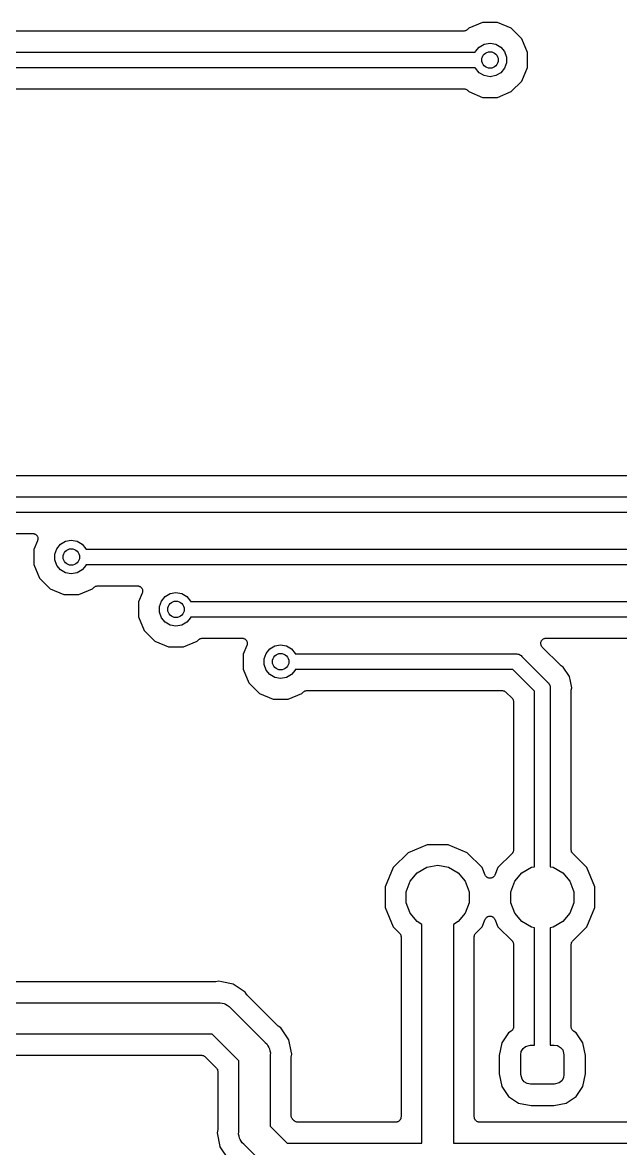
# Model space of a CAD drawing. Extents: x 40 to 163, y -163 to -37.
# Drawn here: x 59.78 to 74.29, y -125.48 to -98.15 of the extents above; entities that cross this region are included whole.
import ezdxf

# ---------------------------------------------------------------- set-up
doc = ezdxf.new("R2010")
doc.units = 0
doc.header["$MEASUREMENT"] = 0
doc.layers.add('BLACK', color=7, linetype='CONTINUOUS')

msp = doc.modelspace()

# ---------------------------------------------------------------- linework, layer by layer
at = {"layer": 'BLACK', "linetype": 'CONTINUOUS'}
for p, q in [((70.4818, -98.3615), (45.0882, -98.3615)), ((70.4873, -98.3605), (70.4818, -98.3615)), ((70.4929, -98.361), (70.4873, -98.3605)), ((70.5089, -98.3567), (70.4929, -98.361)), ((70.5252, -98.3538), (70.5089, -98.3567)), ((70.5301, -98.351), (70.5252, -98.3538)), ((70.5355, -98.3496), (70.5301, -98.351)), ((70.5491, -98.3401), (70.5355, -98.3496)), ((70.5634, -98.3318), (70.5491, -98.3401)), ((70.567, -98.3275), (70.5634, -98.3318)), ((70.5716, -98.3243), (70.567, -98.3275)), ((70.6057, -98.2902), (70.5716, -98.3243)), ((70.9394, -98.152), (70.6057, -98.2902)), ((71.3006, -98.152), (70.9394, -98.152)), ((71.6343, -98.2902), (71.3006, -98.152)), ((71.8898, -98.5457), (71.6343, -98.2902)), ((72.028, -98.8794), (71.8898, -98.5457)), ((44.8063, -98.8695), (70.7637, -98.8695)), ((70.7637, -98.8695), (70.7682, -98.8569)), ((70.7682, -98.8569), (70.8589, -98.7489)), ((70.8589, -98.7489), (70.9811, -98.6783)), ((70.9811, -98.6783), (71.12, -98.6538)), ((71.12, -98.6538), (71.2589, -98.6783)), ((71.2589, -98.6783), (71.3811, -98.7489)), ((71.3811, -98.7489), (71.4718, -98.8569)), ((71.4718, -98.8569), (71.52, -98.9895)), ((72.028, -99.2406), (72.028, -98.8794)), ((71.52, -99.1305), (71.4718, -99.2631)), ((71.52, -98.9895), (71.52, -99.1305)), ((70.7637, -99.2505), (44.8063, -99.2505)), ((70.7682, -99.2631), (70.7637, -99.2505)), ((70.8589, -99.3711), (70.7682, -99.2631)), ((70.9811, -99.4417), (70.8589, -99.3711)), ((71.12, -99.4662), (70.9811, -99.4417)), ((71.2589, -99.4417), (71.12, -99.4662)), ((71.3811, -99.3711), (71.2589, -99.4417)), ((71.4718, -99.2631), (71.3811, -99.3711)), ((71.8898, -99.5743), (72.028, -99.2406)), ((71.6343, -99.8298), (71.8898, -99.5743)), ((55.6333, -99.7585), (70.4818, -99.7585)), ((70.4818, -99.7585), (70.4873, -99.7595)), ((70.4873, -99.7595), (70.4929, -99.759)), ((70.4929, -99.759), (70.5089, -99.7633)), ((70.5089, -99.7633), (70.5252, -99.7662)), ((70.5252, -99.7662), (70.5301, -99.769)), ((70.5301, -99.769), (70.5355, -99.7704)), ((70.5355, -99.7704), (70.5491, -99.7799)), ((70.5491, -99.7799), (70.5634, -99.7882)), ((70.5634, -99.7882), (70.567, -99.7925)), ((70.567, -99.7925), (70.5716, -99.7957)), ((70.5716, -99.7957), (70.6057, -99.8298)), ((70.6057, -99.8298), (70.9394, -99.968)), ((70.9394, -99.968), (71.3006, -99.968)), ((71.3006, -99.968), (71.6343, -99.8298)), ((98.3437, -109.156), (59.0582, -109.156)), ((58.7763, -109.664), (98.4167, -109.664)), ((98.3461, -110.045), (58.7763, -110.045)), ((59.0582, -110.553), (60.0238, -110.553)), ((60.0238, -110.553), (60.0375, -110.556)), ((60.0375, -110.556), (60.0513, -110.557)), ((60.0513, -110.557), (60.0591, -110.56)), ((60.0591, -110.56), (60.0673, -110.561)), ((60.0673, -110.561), (60.0793, -110.568)), ((60.0793, -110.568), (60.0921, -110.573)), ((60.0921, -110.573), (60.0982, -110.579)), ((60.0982, -110.579), (60.1055, -110.583)), ((60.1055, -110.583), (60.1144, -110.594)), ((60.1144, -110.594), (60.1246, -110.603)), ((60.1246, -110.603), (60.1285, -110.611)), ((60.1285, -110.611), (60.1338, -110.617)), ((60.1338, -110.617), (60.1386, -110.63)), ((60.1386, -110.63), (60.145, -110.642)), ((60.145, -110.642), (60.1461, -110.651)), ((60.1461, -110.651), (60.1489, -110.658)), ((60.1489, -110.658), (60.1489, -110.672)), ((60.1489, -110.672), (60.1507, -110.686)), ((60.1412, -110.729), (60.052, -110.944)), ((60.052, -110.944), (60.052, -111.306)), ((60.1442, -110.716), (60.1412, -110.729)), ((60.1489, -110.703), (60.1442, -110.716)), ((60.1507, -110.686), (60.1489, -110.694)), ((60.1489, -110.694), (60.1489, -110.703)), ((60.56, -111.054), (60.6082, -110.922)), ((60.6082, -110.922), (60.6989, -110.814)), ((60.6989, -110.814), (60.8211, -110.743)), ((60.8211, -110.743), (60.96, -110.719)), ((60.96, -110.719), (61.0989, -110.743)), ((61.0989, -110.743), (61.2211, -110.814)), ((61.2211, -110.814), (61.3118, -110.922)), ((61.3118, -110.922), (61.3163, -110.934)), ((61.3163, -110.934), (89.5267, -110.934)), ((60.56, -111.196), (60.56, -111.054)), ((60.6082, -111.328), (60.56, -111.196)), ((60.052, -111.306), (60.1902, -111.639)), ((60.6989, -111.436), (60.6082, -111.328)), ((60.8211, -111.507), (60.6989, -111.436)), ((61.2211, -111.436), (61.0989, -111.507)), ((61.3118, -111.328), (61.2211, -111.436)), ((61.3163, -111.316), (61.3118, -111.328)), ((89.4561, -111.316), (61.3163, -111.316)), ((60.1902, -111.639), (60.4457, -111.895)), ((60.96, -111.531), (60.8211, -111.507)), ((61.0989, -111.507), (60.96, -111.531)), ((60.4457, -111.895), (60.7794, -112.033)), ((60.7794, -112.033), (61.1406, -112.033)), ((61.1406, -112.033), (61.4743, -111.895)), ((61.4743, -111.895), (61.5084, -111.861)), ((61.5084, -111.861), (61.513, -111.857)), ((61.513, -111.857), (61.5166, -111.853)), ((61.5166, -111.853), (61.5309, -111.845)), ((61.5309, -111.845), (61.5445, -111.835)), ((61.5445, -111.835), (61.5499, -111.834)), ((61.5499, -111.834), (61.5548, -111.831)), ((61.5548, -111.831), (61.5711, -111.828)), ((61.5711, -111.828), (61.5871, -111.824)), ((61.5871, -111.824), (61.5927, -111.824)), ((61.5927, -111.824), (61.5982, -111.823)), ((61.5982, -111.823), (62.5638, -111.823)), ((62.5638, -111.823), (62.5775, -111.826)), ((62.5775, -111.826), (62.5913, -111.827)), ((62.5913, -111.827), (62.5991, -111.83)), ((62.6812, -111.999), (62.592, -112.214)), ((62.5991, -111.83), (62.6073, -111.831)), ((62.6073, -111.831), (62.6193, -111.838)), ((62.6193, -111.838), (62.6321, -111.843)), ((62.6321, -111.843), (62.6382, -111.849)), ((62.6382, -111.849), (62.6455, -111.853)), ((62.6455, -111.853), (62.6544, -111.864)), ((62.6544, -111.864), (62.6646, -111.873)), ((62.6646, -111.873), (62.6685, -111.881)), ((62.6685, -111.881), (62.6738, -111.887)), ((62.6738, -111.887), (62.6786, -111.9)), ((62.6786, -111.9), (62.685, -111.912)), ((62.6842, -111.986), (62.6812, -111.999)), ((62.6889, -111.973), (62.6842, -111.986)), ((62.685, -111.912), (62.6861, -111.921)), ((62.6861, -111.921), (62.6889, -111.928)), ((62.6889, -111.928), (62.6889, -111.942)), ((62.6889, -111.942), (62.6907, -111.956)), ((62.6907, -111.956), (62.6889, -111.964)), ((62.6889, -111.964), (62.6889, -111.973)), ((63.2389, -112.084), (63.3611, -112.013)), ((63.3611, -112.013), (63.5, -111.989)), ((63.5, -111.989), (63.6389, -112.013)), ((63.6389, -112.013), (63.7611, -112.084)), ((62.592, -112.214), (62.592, -112.576)), ((63.1, -112.324), (63.1482, -112.192)), ((63.1482, -112.192), (63.2389, -112.084)), ((63.7611, -112.084), (63.8518, -112.192)), ((63.8518, -112.192), (63.8563, -112.204)), ((63.8563, -112.204), (80.6367, -112.204)), ((62.592, -112.576), (62.7302, -112.909)), ((63.1, -112.466), (63.1, -112.324)), ((63.1482, -112.598), (63.1, -112.466)), ((63.8563, -112.585), (63.8518, -112.598)), ((80.5661, -112.585), (63.8563, -112.585)), ((63.2389, -112.706), (63.1482, -112.598)), ((63.3611, -112.777), (63.2389, -112.706)), ((63.5, -112.801), (63.3611, -112.777)), ((63.6389, -112.777), (63.5, -112.801)), ((63.7611, -112.706), (63.6389, -112.777)), ((63.8518, -112.598), (63.7611, -112.706)), ((62.7302, -112.909), (62.9857, -113.165)), ((64.0143, -113.165), (64.0484, -113.131)), ((64.0484, -113.131), (64.053, -113.127)), ((64.053, -113.127), (64.0566, -113.123)), ((64.0566, -113.123), (64.0709, -113.115)), ((64.0709, -113.115), (64.0845, -113.105)), ((64.0845, -113.105), (64.0899, -113.104)), ((64.0899, -113.104), (64.0948, -113.101)), ((64.0948, -113.101), (64.1111, -113.098)), ((64.1111, -113.098), (64.1271, -113.094)), ((64.1271, -113.094), (64.1327, -113.094)), ((64.1327, -113.094), (64.1382, -113.093)), ((64.1382, -113.093), (65.1038, -113.093)), ((65.1038, -113.093), (65.1175, -113.096)), ((65.1175, -113.096), (65.1313, -113.097)), ((65.1313, -113.097), (65.1391, -113.1)), ((65.1391, -113.1), (65.1473, -113.101)), ((65.1473, -113.101), (65.1593, -113.108)), ((65.1593, -113.108), (65.1721, -113.113)), ((65.1721, -113.113), (65.1782, -113.119)), ((65.1782, -113.119), (65.1855, -113.123)), ((65.1855, -113.123), (65.1944, -113.134)), ((72.3856, -113.136), (72.3963, -113.123)), ((72.3963, -113.123), (72.4011, -113.12)), ((72.4011, -113.12), (72.4051, -113.116)), ((72.4051, -113.116), (72.4201, -113.109)), ((72.4201, -113.109), (72.4345, -113.101)), ((72.4345, -113.101), (72.44, -113.1)), ((72.44, -113.1), (72.4451, -113.098)), ((72.4451, -113.098), (72.4616, -113.096)), ((72.4616, -113.096), (72.4779, -113.093)), ((72.4779, -113.093), (80.3031, -113.093)), ((62.9857, -113.165), (63.3194, -113.303)), ((63.3194, -113.303), (63.6806, -113.303)), ((63.6806, -113.303), (64.0143, -113.165)), ((65.2212, -113.269), (65.132, -113.484)), ((65.1944, -113.134), (65.2046, -113.143)), ((65.2046, -113.143), (65.2085, -113.151)), ((65.2085, -113.151), (65.2138, -113.157)), ((65.2138, -113.157), (65.2186, -113.17)), ((65.2186, -113.17), (65.225, -113.182)), ((65.2242, -113.256), (65.2212, -113.269)), ((65.2289, -113.243), (65.2242, -113.256)), ((65.225, -113.182), (65.2261, -113.191)), ((65.2261, -113.191), (65.2289, -113.198)), ((65.2289, -113.198), (65.2289, -113.212)), ((65.2289, -113.212), (65.2307, -113.226)), ((65.2307, -113.226), (65.2289, -113.234)), ((65.2289, -113.234), (65.2289, -113.243)), ((65.6882, -113.462), (65.7789, -113.354)), ((65.7789, -113.354), (65.9011, -113.283)), ((65.9011, -113.283), (66.04, -113.259)), ((66.04, -113.259), (66.1789, -113.283)), ((66.1789, -113.283), (66.3011, -113.354)), ((66.3011, -113.354), (66.3918, -113.462)), ((72.3514, -113.232), (72.3529, -113.215)), ((72.3529, -113.237), (72.3514, -113.232)), ((72.3529, -113.198), (72.3548, -113.193)), ((72.3529, -113.215), (72.3529, -113.198)), ((72.3529, -113.243), (72.3529, -113.237)), ((72.3585, -113.258), (72.3529, -113.243)), ((72.3548, -113.193), (72.3553, -113.188)), ((72.3553, -113.188), (72.3623, -113.173)), ((72.3628, -113.274), (72.3585, -113.258)), ((72.3623, -113.173), (72.3679, -113.157)), ((72.366, -113.279), (72.3628, -113.274)), ((72.3679, -113.284), (72.366, -113.279)), ((72.3679, -113.157), (72.3715, -113.153)), ((72.3786, -113.297), (72.3679, -113.284)), ((72.3715, -113.153), (72.3739, -113.148)), ((72.3739, -113.148), (72.3856, -113.136)), ((72.3881, -113.31), (72.3786, -113.297)), ((72.8264, -113.749), (72.3881, -113.31)), ((65.132, -113.484), (65.132, -113.846)), ((65.64, -113.594), (65.6882, -113.462)), ((65.64, -113.736), (65.64, -113.594)), ((66.3918, -113.462), (66.3963, -113.474)), ((66.3963, -113.474), (71.7467, -113.474)), ((71.7467, -113.474), (71.7719, -113.472)), ((71.7719, -113.472), (71.7963, -113.479)), ((71.7963, -113.479), (71.8212, -113.483)), ((71.8212, -113.483), (71.8285, -113.487)), ((71.8285, -113.487), (71.8367, -113.49)), ((71.8367, -113.49), (71.8574, -113.504)), ((71.8574, -113.504), (71.8793, -113.517)), ((71.8793, -113.517), (71.8956, -113.536)), ((71.8956, -113.536), (72.5188, -114.159)), ((65.132, -113.846), (65.2702, -114.179)), ((65.6882, -113.868), (65.64, -113.736)), ((65.7789, -113.976), (65.6882, -113.868)), ((66.3918, -113.868), (66.3011, -113.976)), ((66.3963, -113.855), (66.3918, -113.868)), ((71.6761, -113.855), (66.3963, -113.855)), ((72.1995, -114.379), (71.6761, -113.855)), ((72.8366, -113.756), (72.8264, -113.749)), ((72.8457, -113.764), (72.8366, -113.756)), ((72.8936, -113.796), (72.8457, -113.764)), ((73.048, -114.027), (72.8936, -113.796)), ((65.2702, -114.179), (65.5257, -114.435)), ((65.9011, -114.047), (65.7789, -113.976)), ((66.04, -114.071), (65.9011, -114.047)), ((66.1789, -114.047), (66.04, -114.071)), ((66.3011, -113.976), (66.1789, -114.047)), ((72.5188, -114.159), (72.5382, -114.176)), ((72.5382, -114.176), (72.5508, -114.198)), ((72.5508, -114.198), (72.5653, -114.218)), ((72.5653, -114.218), (72.5675, -114.226)), ((73.0692, -114.134), (73.048, -114.027)), ((73.1022, -114.3), (73.0692, -114.134)), ((65.5257, -114.435), (65.8594, -114.573)), ((66.2206, -114.573), (66.5543, -114.435)), ((66.5543, -114.435), (66.5884, -114.401)), ((66.5884, -114.401), (66.593, -114.397)), ((66.593, -114.397), (66.5966, -114.393)), ((66.5966, -114.393), (66.6109, -114.385)), ((66.6109, -114.385), (66.6245, -114.375)), ((66.6245, -114.375), (66.6299, -114.374)), ((66.6299, -114.374), (66.6348, -114.371)), ((66.6348, -114.371), (66.6511, -114.368)), ((66.6511, -114.368), (66.6671, -114.364)), ((66.6671, -114.364), (66.6727, -114.364)), ((66.6727, -114.364), (66.6782, -114.363)), ((66.6782, -114.363), (71.4131, -114.363)), ((71.4131, -114.363), (71.4186, -114.364)), ((71.4186, -114.364), (71.4241, -114.364)), ((71.4241, -114.364), (71.4402, -114.368)), ((71.4402, -114.368), (71.4565, -114.371)), ((71.4565, -114.371), (71.4613, -114.374)), ((71.4613, -114.374), (71.4667, -114.375)), ((71.4667, -114.375), (71.4803, -114.385)), ((71.4803, -114.385), (71.4947, -114.393)), ((71.4947, -114.393), (71.4983, -114.397)), ((71.4983, -114.397), (71.5029, -114.401)), ((71.5029, -114.401), (71.6543, -114.552)), ((72.1995, -114.952), (72.1995, -114.379)), ((72.5675, -114.226), (72.5718, -114.234)), ((72.5718, -114.234), (72.5762, -114.259)), ((72.5762, -114.259), (72.5827, -114.283)), ((72.5827, -114.283), (72.5805, -114.308)), ((72.5805, -114.308), (72.5805, -118.64)), ((73.0885, -114.381), (73.0907, -114.369)), ((73.0885, -118.23), (73.0885, -114.381)), ((73.0907, -114.369), (73.0909, -114.357)), ((73.0909, -114.357), (73.1022, -114.3)), ((65.8594, -114.573), (66.2206, -114.573)), ((71.6543, -114.552), (71.6575, -114.557)), ((71.6575, -114.557), (71.6618, -114.56)), ((71.6618, -114.56), (71.6701, -114.575)), ((71.6701, -114.575), (71.6796, -114.588)), ((71.6796, -114.588), (71.681, -114.594)), ((71.681, -114.594), (71.6838, -114.598)), ((71.6838, -114.598), (71.6867, -114.615)), ((71.6867, -114.615), (71.691, -114.631)), ((71.691, -114.631), (71.6905, -114.636)), ((71.6905, -114.636), (71.6915, -114.642)), ((71.6915, -114.642), (71.6915, -115.016)), ((71.6915, -115.016), (71.6915, -115.016)), ((71.6915, -115.016), (71.6915, -118.23)), ((72.1995, -118.64), (72.1995, -114.952)), ((72.1995, -114.952), (72.1995, -114.952)), ((69.1306, -118.303), (68.7733, -118.661)), ((69.5974, -118.11), (69.1306, -118.303)), ((70.1026, -118.11), (69.5974, -118.11)), ((70.5694, -118.303), (70.1026, -118.11)), ((70.9267, -118.661), (70.5694, -118.303)), ((71.6543, -118.32), (71.3133, -118.661)), ((71.6575, -118.315), (71.6543, -118.32)), ((71.6618, -118.311), (71.6575, -118.315)), ((71.6701, -118.297), (71.6618, -118.311)), ((71.6796, -118.284), (71.6701, -118.297)), ((71.681, -118.278), (71.6796, -118.284)), ((71.6838, -118.273), (71.681, -118.278)), ((71.6867, -118.257), (71.6838, -118.273)), ((71.691, -118.241), (71.6867, -118.257)), ((71.6915, -118.23), (71.6905, -118.235)), ((71.6905, -118.235), (71.691, -118.241)), ((73.0895, -118.235), (73.0885, -118.23)), ((73.089, -118.241), (73.0895, -118.235)), ((73.0933, -118.257), (73.089, -118.241)), ((73.0962, -118.273), (73.0933, -118.257)), ((73.099, -118.278), (73.0962, -118.273)), ((73.1004, -118.284), (73.099, -118.278)), ((73.1099, -118.297), (73.1004, -118.284)), ((73.1182, -118.311), (73.1099, -118.297)), ((73.1225, -118.315), (73.1182, -118.311)), ((73.1257, -118.32), (73.1225, -118.315)), ((73.4667, -118.661), (73.1257, -118.32)), ((68.7733, -118.661), (68.58, -119.127)), ((69.1799, -118.993), (69.3526, -118.787)), ((69.3526, -118.787), (69.5854, -118.653)), ((69.5854, -118.653), (69.85, -118.606)), ((69.85, -118.606), (70.1146, -118.653)), ((70.1146, -118.653), (70.3474, -118.787)), ((70.3474, -118.787), (70.5201, -118.993)), ((71.0027, -118.844), (70.9267, -118.661)), ((71.0116, -118.858), (71.0027, -118.844)), ((71.0192, -118.873), (71.0116, -118.858)), ((71.2284, -118.858), (71.2208, -118.873)), ((71.2373, -118.844), (71.2284, -118.858)), ((71.3133, -118.661), (71.2373, -118.844)), ((71.7199, -118.993), (71.8926, -118.787)), ((71.8926, -118.787), (72.1254, -118.653)), ((72.1254, -118.653), (72.1995, -118.64)), ((72.5805, -118.64), (72.6546, -118.653)), ((72.6546, -118.653), (72.8874, -118.787)), ((72.8874, -118.787), (73.0601, -118.993)), ((73.66, -119.127), (73.4667, -118.661)), ((68.58, -119.127), (68.58, -119.633)), ((69.088, -119.246), (69.1799, -118.993)), ((70.5201, -118.993), (70.612, -119.246)), ((71.0234, -118.877), (71.0192, -118.873)), ((71.0264, -118.881), (71.0234, -118.877)), ((71.0395, -118.891), (71.0264, -118.881)), ((71.0518, -118.903), (71.0395, -118.891)), ((71.0569, -118.905), (71.0518, -118.903)), ((71.0614, -118.908), (71.0569, -118.905)), ((71.0772, -118.913), (71.0614, -118.908)), ((71.0925, -118.92), (71.0772, -118.913)), ((71.0981, -118.92), (71.0925, -118.92)), ((71.1034, -118.921), (71.0981, -118.92)), ((71.12, -118.921), (71.1034, -118.921)), ((71.1366, -118.921), (71.12, -118.921)), ((71.1419, -118.92), (71.1366, -118.921)), ((71.1475, -118.92), (71.1419, -118.92)), ((71.1628, -118.913), (71.1475, -118.92)), ((71.1786, -118.908), (71.1628, -118.913)), ((71.1831, -118.905), (71.1786, -118.908)), ((71.1882, -118.903), (71.1831, -118.905)), ((71.2005, -118.891), (71.1882, -118.903)), ((71.2136, -118.881), (71.2005, -118.891)), ((71.2166, -118.877), (71.2136, -118.881)), ((71.2208, -118.873), (71.2166, -118.877)), ((71.628, -119.246), (71.7199, -118.993)), ((73.0601, -118.993), (73.152, -119.246)), ((73.66, -119.633), (73.66, -119.127)), ((69.088, -119.514), (69.088, -119.246)), ((70.612, -119.246), (70.612, -119.514)), ((71.628, -119.514), (71.628, -119.246)), ((73.152, -119.246), (73.152, -119.514)), ((68.58, -119.633), (68.7733, -120.099)), ((69.1799, -119.767), (69.088, -119.514)), ((70.612, -119.514), (70.5201, -119.767)), ((71.7199, -119.767), (71.628, -119.514)), ((73.152, -119.514), (73.0601, -119.767)), ((73.4667, -120.099), (73.66, -119.633)), ((69.3526, -119.973), (69.1799, -119.767)), ((70.5201, -119.767), (70.3474, -119.973)), ((70.9267, -120.099), (71.0027, -119.916)), ((71.0027, -119.916), (71.0116, -119.902)), ((71.0116, -119.902), (71.0192, -119.887)), ((71.0192, -119.887), (71.0234, -119.883)), ((71.0234, -119.883), (71.0264, -119.879)), ((71.0264, -119.879), (71.0395, -119.869)), ((71.0395, -119.869), (71.0518, -119.857)), ((71.0518, -119.857), (71.0569, -119.855)), ((71.0569, -119.855), (71.0614, -119.852)), ((71.0614, -119.852), (71.0772, -119.847)), ((71.0772, -119.847), (71.0925, -119.84)), ((71.0925, -119.84), (71.0981, -119.84)), ((71.0981, -119.84), (71.1034, -119.839)), ((71.1034, -119.839), (71.12, -119.839)), ((71.12, -119.839), (71.1366, -119.839)), ((71.1366, -119.839), (71.1419, -119.84)), ((71.1419, -119.84), (71.1475, -119.84)), ((71.1475, -119.84), (71.1628, -119.847)), ((71.1628, -119.847), (71.1786, -119.852)), ((71.1786, -119.852), (71.1831, -119.855)), ((71.1831, -119.855), (71.1882, -119.857)), ((71.1882, -119.857), (71.2005, -119.869)), ((71.2005, -119.869), (71.2136, -119.879)), ((71.2136, -119.879), (71.2166, -119.883)), ((71.2166, -119.883), (71.2208, -119.887)), ((71.2208, -119.887), (71.2284, -119.902)), ((71.2284, -119.902), (71.2373, -119.916)), ((71.2373, -119.916), (71.3133, -120.099)), ((71.8926, -119.973), (71.7199, -119.767)), ((73.0601, -119.767), (72.8874, -119.973)), ((68.7733, -120.099), (68.9238, -120.25)), ((69.469, -120.04), (69.3526, -119.973)), ((69.469, -125.349), (69.469, -120.04)), ((70.3474, -119.973), (70.231, -120.04)), ((70.231, -120.04), (70.231, -125.349)), ((70.7762, -120.25), (70.9267, -120.099)), ((71.3133, -120.099), (71.6543, -120.44)), ((72.1254, -120.107), (71.8926, -119.973)), ((72.1995, -120.12), (72.1254, -120.107)), ((72.1995, -120.441), (72.1995, -120.12)), ((72.6546, -120.107), (72.5805, -120.12)), ((72.5805, -120.12), (72.5805, -122.969)), ((72.8874, -119.973), (72.6546, -120.107)), ((73.1257, -120.44), (73.4667, -120.099)), ((68.9238, -120.25), (68.927, -120.254)), ((68.927, -120.254), (68.9313, -120.258)), ((68.9313, -120.258), (68.9396, -120.272)), ((68.9396, -120.272), (68.9491, -120.286)), ((68.9491, -120.286), (68.9505, -120.291)), ((68.9505, -120.291), (68.9533, -120.296)), ((68.9533, -120.296), (68.9562, -120.313)), ((68.9562, -120.313), (68.9605, -120.329)), ((68.9605, -120.329), (68.96, -120.334)), ((68.96, -120.334), (68.961, -120.34)), ((68.961, -120.34), (68.961, -124.714)), ((70.739, -120.34), (70.74, -120.334)), ((70.739, -124.714), (70.739, -120.34)), ((70.7395, -120.329), (70.7438, -120.313)), ((70.74, -120.334), (70.7395, -120.329)), ((70.7438, -120.313), (70.7467, -120.296)), ((70.7467, -120.296), (70.7495, -120.291)), ((70.7495, -120.291), (70.7509, -120.286)), ((70.7509, -120.286), (70.7604, -120.272)), ((70.7604, -120.272), (70.7687, -120.258)), ((70.7687, -120.258), (70.773, -120.254)), ((70.773, -120.254), (70.7762, -120.25)), ((71.6543, -120.44), (71.6575, -120.445)), ((71.6575, -120.445), (71.6618, -120.449)), ((71.6618, -120.449), (71.6701, -120.463)), ((71.6701, -120.463), (71.6796, -120.476)), ((71.6796, -120.476), (71.681, -120.482)), ((71.681, -120.482), (71.6838, -120.487)), ((71.6838, -120.487), (71.6867, -120.503)), ((71.6867, -120.503), (71.691, -120.519)), ((72.1995, -122.969), (72.1995, -120.441)), ((72.1995, -120.441), (72.1995, -120.441)), ((73.089, -120.519), (73.0933, -120.503)), ((73.0933, -120.503), (73.0962, -120.487)), ((73.0962, -120.487), (73.099, -120.482)), ((73.099, -120.482), (73.1004, -120.476)), ((73.1004, -120.476), (73.1099, -120.463)), ((73.1099, -120.463), (73.1182, -120.449)), ((73.1182, -120.449), (73.1225, -120.445)), ((73.1225, -120.445), (73.1257, -120.44)), ((71.691, -120.519), (71.6905, -120.525)), ((71.6905, -120.525), (71.6915, -120.53)), ((71.6915, -120.53), (71.6915, -122.522)), ((73.0885, -120.53), (73.0895, -120.525)), ((73.0885, -122.522), (73.0885, -120.53)), ((73.0895, -120.525), (73.089, -120.519)), ((64.4399, -121.436), (59.4356, -121.436)), ((64.4522, -121.434), (64.4399, -121.436)), ((64.4647, -121.434), (64.4522, -121.434)), ((64.54, -121.419), (64.4647, -121.434)), ((64.6153, -121.434), (64.54, -121.419)), ((64.8869, -121.488), (64.6153, -121.434)), ((64.6153, -121.434), (64.6153, -121.434)), ((65.1809, -121.684), (64.8869, -121.488)), ((65.2236, -121.748), (65.1809, -121.684)), ((65.2322, -121.757), (65.2236, -121.748)), ((65.2394, -121.767), (65.2322, -121.757)), ((65.9629, -122.491), (65.2394, -121.767)), ((58.883, -121.944), (64.5234, -121.944)), ((64.5234, -121.944), (64.5737, -121.94)), ((64.5737, -121.94), (64.6225, -121.953)), ((64.6225, -121.953), (64.6723, -121.961)), ((64.6723, -121.961), (64.6871, -121.97)), ((64.6871, -121.97), (64.7035, -121.974)), ((64.7035, -121.974), (64.7449, -122.003)), ((64.7449, -122.003), (64.7887, -122.029)), ((64.7887, -122.029), (64.8212, -122.067)), ((64.8212, -122.067), (65.6626, -122.909)), ((65.9731, -122.498), (65.9629, -122.491)), ((65.9821, -122.506), (65.9731, -122.498)), ((66.0459, -122.549), (65.9821, -122.506)), ((66.2424, -122.843), (66.0459, -122.549)), ((71.5683, -122.672), (71.4046, -122.917)), ((71.6351, -122.628), (71.5683, -122.672)), ((71.648, -122.615), (71.6351, -122.628)), ((71.6618, -122.604), (71.648, -122.615)), ((71.6639, -122.6), (71.6618, -122.604)), ((71.6669, -122.597), (71.6639, -122.6)), ((71.6749, -122.581), (71.6669, -122.597)), ((71.6838, -122.566), (71.6749, -122.581)), ((71.6846, -122.561), (71.6838, -122.566)), ((71.6864, -122.558), (71.6846, -122.561)), ((71.6884, -122.54), (71.6864, -122.558)), ((71.6915, -122.522), (71.6884, -122.54)), ((73.0916, -122.54), (73.0885, -122.522)), ((73.0936, -122.558), (73.0916, -122.54)), ((73.0954, -122.561), (73.0936, -122.558)), ((73.0962, -122.566), (73.0954, -122.561)), ((73.1051, -122.581), (73.0962, -122.566)), ((73.1131, -122.597), (73.1051, -122.581)), ((73.1161, -122.6), (73.1131, -122.597)), ((73.1182, -122.604), (73.1161, -122.6)), ((73.132, -122.615), (73.1182, -122.604)), ((73.1449, -122.628), (73.132, -122.615)), ((73.2117, -122.672), (73.1449, -122.628)), ((73.3754, -122.917), (73.2117, -122.672)), ((64.3822, -122.706), (58.883, -122.706)), ((65.024, -123.348), (64.3822, -122.706)), ((65.6626, -122.909), (65.7014, -122.941)), ((65.7014, -122.941), (65.7266, -122.985)), ((66.2964, -123.115), (66.2424, -122.843)), ((71.4046, -122.917), (71.3446, -123.219)), ((71.9838, -123.001), (72.1025, -122.969)), ((72.1025, -122.969), (72.1995, -122.969)), ((72.5805, -122.969), (72.6775, -122.969)), ((72.6775, -122.969), (72.7587, -122.983)), ((73.4354, -123.219), (73.3754, -122.917)), ((59.4356, -123.214), (64.1192, -123.214)), ((64.1192, -123.214), (64.1247, -123.215)), ((64.1247, -123.215), (64.1302, -123.214)), ((64.1302, -123.214), (64.1463, -123.219)), ((64.1463, -123.219), (64.1626, -123.222)), ((64.1626, -123.222), (64.1674, -123.224)), ((64.1674, -123.224), (64.1728, -123.226)), ((64.1728, -123.226), (64.1864, -123.235)), ((64.1864, -123.235), (64.2008, -123.244)), ((65.7266, -122.985), (65.7556, -123.026)), ((65.7556, -123.026), (65.76, -123.043)), ((65.76, -123.043), (65.7685, -123.058)), ((65.7685, -123.058), (65.7773, -123.107)), ((65.7773, -123.107), (65.7904, -123.156)), ((65.7904, -123.156), (65.786, -123.207)), ((65.786, -123.207), (65.786, -124.937)), ((66.3114, -123.19), (66.2964, -123.115)), ((66.2964, -123.265), (66.3114, -123.19)), ((71.3446, -123.219), (71.3446, -123.669)), ((71.865, -123.206), (71.8793, -123.125)), ((71.865, -123.681), (71.865, -123.206)), ((71.8793, -123.125), (71.9206, -123.054)), ((71.9206, -123.054), (71.9838, -123.001)), ((72.7587, -122.983), (72.8302, -123.025)), ((72.8302, -123.025), (72.8832, -123.088)), ((72.8832, -123.088), (72.915, -123.206)), ((72.915, -123.206), (72.915, -123.681)), ((73.4354, -123.669), (73.4354, -123.219)), ((64.2008, -123.244), (64.2044, -123.248)), ((64.2044, -123.248), (64.209, -123.251)), ((64.209, -123.251), (64.4788, -123.521)), ((65.024, -125.078), (65.024, -123.348)), ((66.294, -123.29), (66.2962, -123.278)), ((66.294, -124.674), (66.294, -123.29)), ((66.2962, -123.278), (66.2964, -123.265)), ((64.4788, -123.521), (64.482, -123.526)), ((64.482, -123.526), (64.4863, -123.529)), ((64.4863, -123.529), (64.4946, -123.544)), ((64.4946, -123.544), (64.5041, -123.557)), ((64.5041, -123.557), (64.5055, -123.563)), ((64.5055, -123.563), (64.5083, -123.567)), ((64.5083, -123.567), (64.5112, -123.584)), ((64.5112, -123.584), (64.5155, -123.6)), ((64.5155, -123.6), (64.515, -123.605)), ((64.515, -123.605), (64.516, -123.611)), ((64.516, -123.611), (64.516, -124.995)), ((71.3446, -123.669), (71.4046, -123.971)), ((71.8968, -123.8), (71.865, -123.681)), ((72.9007, -123.763), (72.8594, -123.834)), ((72.915, -123.681), (72.9007, -123.763)), ((73.3754, -123.971), (73.4354, -123.669)), ((71.4046, -123.971), (71.5683, -124.216)), ((71.9498, -123.863), (71.8968, -123.8)), ((72.0213, -123.905), (71.9498, -123.863)), ((72.1025, -123.919), (72.0213, -123.905)), ((72.6775, -123.919), (72.1025, -123.919)), ((72.7963, -123.887), (72.6775, -123.919)), ((72.8594, -123.834), (72.7963, -123.887)), ((73.2117, -124.216), (73.3754, -123.971)), ((71.5683, -124.216), (71.8134, -124.379)), ((72.9666, -124.379), (73.2117, -124.216)), ((71.8134, -124.379), (72.115, -124.439)), ((72.115, -124.439), (72.665, -124.439)), ((72.665, -124.439), (72.9666, -124.379)), ((66.295, -124.68), (66.294, -124.674)), ((66.2945, -124.685), (66.295, -124.68)), ((66.2988, -124.701), (66.2945, -124.685)), ((66.3017, -124.718), (66.2988, -124.701)), ((66.3045, -124.722), (66.3017, -124.718)), ((66.3059, -124.728), (66.3045, -124.722)), ((66.3154, -124.741), (66.3059, -124.728)), ((66.3237, -124.756), (66.3154, -124.741)), ((66.328, -124.759), (66.3237, -124.756)), ((66.3312, -124.764), (66.328, -124.759)), ((66.371, -124.804), (66.3312, -124.764)), ((66.3756, -124.807), (66.371, -124.804)), ((66.3792, -124.811), (66.3756, -124.807)), ((66.3936, -124.82), (66.3792, -124.811)), ((66.4072, -124.829), (66.3936, -124.82)), ((66.4126, -124.831), (66.4072, -124.829)), ((66.4174, -124.833), (66.4126, -124.831)), ((66.4337, -124.836), (66.4174, -124.833)), ((66.4498, -124.841), (66.4337, -124.836)), ((66.4553, -124.84), (66.4498, -124.841)), ((66.4608, -124.841), (66.4553, -124.84)), ((68.834, -124.841), (66.4608, -124.841)), ((68.8449, -124.839), (68.834, -124.841)), ((68.8561, -124.839), (68.8449, -124.839)), ((68.8665, -124.835), (68.8561, -124.839)), ((68.8774, -124.833), (68.8665, -124.835)), ((68.8871, -124.828), (68.8774, -124.833)), ((68.8975, -124.824), (68.8871, -124.828)), ((68.906, -124.817), (68.8975, -124.824)), ((68.9156, -124.811), (68.906, -124.817)), ((68.9228, -124.803), (68.9156, -124.811)), ((68.9313, -124.796), (68.9228, -124.803)), ((68.9368, -124.786), (68.9313, -124.796)), ((68.944, -124.777), (68.9368, -124.786)), ((68.9478, -124.767), (68.944, -124.777)), ((68.9533, -124.757), (68.9478, -124.767)), ((68.9553, -124.746), (68.9533, -124.757)), ((68.9591, -124.736), (68.9553, -124.746)), ((68.961, -124.714), (68.9591, -124.725)), ((68.9591, -124.725), (68.9591, -124.736)), ((70.7409, -124.725), (70.739, -124.714)), ((70.7409, -124.736), (70.7409, -124.725)), ((70.7447, -124.746), (70.7409, -124.736)), ((70.7467, -124.757), (70.7447, -124.746)), ((70.7522, -124.767), (70.7467, -124.757)), ((70.756, -124.777), (70.7522, -124.767)), ((70.7632, -124.786), (70.756, -124.777)), ((70.7687, -124.796), (70.7632, -124.786)), ((70.7772, -124.803), (70.7687, -124.796)), ((70.7844, -124.811), (70.7772, -124.803)), ((70.794, -124.817), (70.7844, -124.811)), ((70.8025, -124.824), (70.794, -124.817)), ((70.8129, -124.828), (70.8025, -124.824)), ((70.8226, -124.833), (70.8129, -124.828)), ((70.8335, -124.835), (70.8226, -124.833)), ((70.8439, -124.839), (70.8335, -124.835)), ((70.8551, -124.839), (70.8439, -124.839)), ((70.866, -124.841), (70.8551, -124.839)), ((77.724, -124.841), (70.866, -124.841)), ((64.5136, -125.02), (64.4986, -125.095)), ((64.4986, -125.095), (64.565, -125.429)), ((64.5138, -125.007), (64.5136, -125.02)), ((64.516, -124.995), (64.5138, -125.007)), ((65.0196, -125.129), (65.024, -125.078)), ((65.0327, -125.178), (65.0196, -125.129)), ((65.786, -124.937), (66.1978, -125.349)), ((65.0415, -125.227), (65.0327, -125.178)), ((65.05, -125.242), (65.0415, -125.227)), ((65.0544, -125.258), (65.05, -125.242)), ((65.0834, -125.3), (65.0544, -125.258)), ((65.1086, -125.344), (65.0834, -125.3)), ((65.1474, -125.376), (65.1086, -125.344)), ((65.7588, -125.988), (65.1474, -125.376)), ((66.1978, -125.349), (69.469, -125.349)), ((70.231, -125.349), (78.359, -125.349)), ((64.565, -125.429), (64.565, -125.429)), ((64.565, -125.429), (64.5676, -125.442)), ((64.5676, -125.442), (64.7641, -125.736))]:
    msp.add_line(p, q, dxfattribs=at)
at = {"layer": 'BLACK'}
for centre in [(71.12, -99.06), (60.96, -111.125), (63.5, -112.395), (66.04, -113.665)]:
    msp.add_circle(centre, 0.2, dxfattribs=at)

doc.saveas('drawing.dxf')
